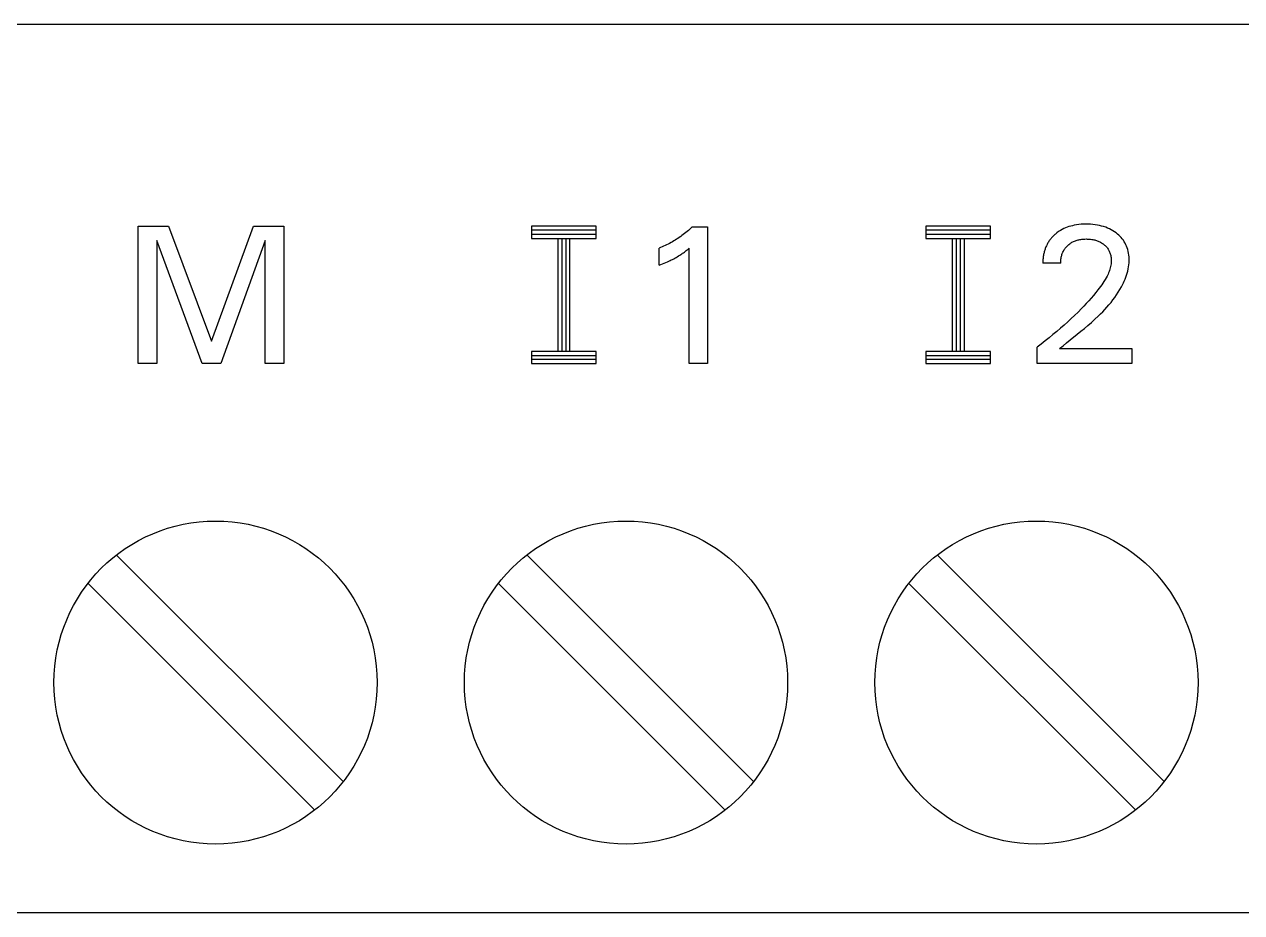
# Model space of a CAD drawing. Extents: x 0 to 420, y 0 to 297.
# Drawn here: x 146.12 to 161.19, y 237.47 to 248.47 of the extents above; entities that cross this region are included whole.
import ezdxf

# ---------------------------------------------------------------- set-up
doc = ezdxf.new("R2010")
doc.units = 0
doc.header["$LTSCALE"] = 23.1
doc.layers.add('10000_FRONT', color=7, linetype='CONTINUOUS')

msp = doc.modelspace()

# ---------------------------------------------------------------- linework, layer by layer
at = {"layer": '10000_FRONT', "color": 7, "linetype": 'CONTINUOUS'}
for p, q in [((203.56, 248.468), (134.06, 248.468)), ((147.53, 244.268), (147.53, 245.968)), ((147.53, 245.968), (147.907, 245.968)), ((147.907, 245.968), (148.441, 244.546)), ((148.441, 244.546), (148.958, 245.968)), ((148.958, 245.968), (149.335, 245.968)), ((149.335, 245.968), (149.335, 244.268)), ((152.4, 245.968), (152.4, 245.818)), ((153.2, 245.968), (152.4, 245.968)), ((153.2, 245.918), (152.4, 245.918)), ((153.2, 245.818), (153.2, 245.968)), ((154.327, 245.904), (154.311, 245.891)), ((154.342, 245.917), (154.327, 245.904)), ((154.358, 245.931), (154.342, 245.917)), ((154.373, 245.945), (154.358, 245.931)), ((154.387, 245.959), (154.373, 245.945)), ((154.387, 245.959), (154.58, 245.959)), ((154.58, 245.959), (154.58, 244.268)), ((157.28, 245.968), (157.28, 245.818)), ((158.08, 245.968), (157.28, 245.968)), ((158.08, 245.918), (157.28, 245.918)), ((158.08, 245.818), (158.08, 245.968)), ((158.925, 245.902), (158.904, 245.887)), ((158.946, 245.915), (158.925, 245.902)), ((158.968, 245.928), (158.946, 245.915)), ((158.991, 245.939), (158.968, 245.928)), ((159.011, 245.948), (158.991, 245.939)), ((159.032, 245.956), (159.011, 245.948)), ((159.053, 245.963), (159.032, 245.956)), ((159.074, 245.97), (159.053, 245.963)), ((159.095, 245.975), (159.074, 245.97)), ((159.117, 245.98), (159.095, 245.975)), ((159.146, 245.985), (159.117, 245.98)), ((159.175, 245.989), (159.146, 245.985)), ((159.205, 245.992), (159.175, 245.989)), ((159.234, 245.993), (159.205, 245.992)), ((159.264, 245.994), (159.234, 245.993)), ((159.293, 245.993), (159.264, 245.994)), ((159.321, 245.992), (159.293, 245.993)), ((159.35, 245.99), (159.321, 245.992)), ((159.378, 245.986), (159.35, 245.99)), ((159.407, 245.982), (159.378, 245.986)), ((159.432, 245.977), (159.407, 245.982)), ((159.457, 245.97), (159.432, 245.977)), ((159.482, 245.963), (159.457, 245.97)), ((159.507, 245.955), (159.482, 245.963)), ((159.531, 245.946), (159.507, 245.955)), ((159.553, 245.936), (159.531, 245.946)), ((159.575, 245.925), (159.553, 245.936)), ((159.596, 245.913), (159.575, 245.925)), ((159.616, 245.899), (159.596, 245.913)), ((159.636, 245.885), (159.616, 245.899)), ((147.763, 245.79), (147.763, 244.268)), ((148.323, 244.268), (147.763, 245.79)), ((149.102, 245.793), (148.557, 244.268)), ((149.102, 244.268), (149.102, 245.793)), ((153.2, 245.868), (152.4, 245.868)), ((152.4, 245.818), (153.2, 245.818)), ((152.725, 245.818), (152.725, 244.418)), ((152.775, 245.818), (152.775, 244.418)), ((152.825, 245.818), (152.825, 244.418)), ((152.875, 244.418), (152.875, 245.818)), ((154.091, 245.747), (154.073, 245.738)), ((154.109, 245.756), (154.091, 245.747)), ((154.127, 245.766), (154.109, 245.756)), ((154.145, 245.776), (154.127, 245.766)), ((154.162, 245.786), (154.145, 245.776)), ((154.179, 245.797), (154.162, 245.786)), ((154.196, 245.807), (154.179, 245.797)), ((154.213, 245.818), (154.196, 245.807)), ((154.23, 245.83), (154.213, 245.818)), ((154.247, 245.841), (154.23, 245.83)), ((154.263, 245.853), (154.247, 245.841)), ((154.279, 245.865), (154.263, 245.853)), ((154.295, 245.878), (154.279, 245.865)), ((154.311, 245.891), (154.295, 245.878)), ((158.08, 245.868), (157.28, 245.868)), ((157.28, 245.818), (158.08, 245.818)), ((157.605, 245.818), (157.605, 244.418)), ((157.655, 245.818), (157.655, 244.418)), ((157.705, 245.818), (157.705, 244.418)), ((157.755, 245.818), (157.755, 244.418)), ((158.782, 245.744), (158.777, 245.735)), ((158.787, 245.754), (158.782, 245.744)), ((158.793, 245.764), (158.787, 245.754)), ((158.799, 245.773), (158.793, 245.764)), ((158.804, 245.782), (158.799, 245.773)), ((158.811, 245.791), (158.804, 245.782)), ((158.817, 245.8), (158.811, 245.791)), ((158.824, 245.808), (158.817, 245.8)), ((158.831, 245.817), (158.824, 245.808)), ((158.838, 245.825), (158.831, 245.817)), ((158.845, 245.833), (158.838, 245.825)), ((158.852, 245.841), (158.845, 245.833)), ((158.86, 245.849), (158.852, 245.841)), ((158.868, 245.856), (158.86, 245.849)), ((158.876, 245.864), (158.868, 245.856)), ((158.884, 245.871), (158.876, 245.864)), ((158.891, 245.876), (158.884, 245.871)), ((158.897, 245.882), (158.891, 245.876)), ((158.904, 245.887), (158.897, 245.882)), ((159.045, 245.737), (159.053, 245.744)), ((159.053, 245.744), (159.062, 245.751)), ((159.062, 245.751), (159.071, 245.758)), ((159.071, 245.758), (159.081, 245.764)), ((159.081, 245.764), (159.09, 245.769)), ((159.09, 245.769), (159.1, 245.775)), ((159.1, 245.775), (159.11, 245.78)), ((159.11, 245.78), (159.121, 245.784)), ((159.121, 245.784), (159.132, 245.789)), ((159.132, 245.789), (159.143, 245.792)), ((159.143, 245.792), (159.154, 245.796)), ((159.154, 245.796), (159.165, 245.799)), ((159.165, 245.799), (159.176, 245.802)), ((159.176, 245.802), (159.188, 245.804)), ((159.188, 245.804), (159.201, 245.806)), ((159.201, 245.806), (159.213, 245.808)), ((159.213, 245.808), (159.226, 245.809)), ((159.226, 245.809), (159.238, 245.81)), ((159.238, 245.81), (159.251, 245.81)), ((159.251, 245.81), (159.264, 245.811)), ((159.264, 245.811), (159.278, 245.81)), ((159.278, 245.81), (159.292, 245.81)), ((159.292, 245.81), (159.307, 245.809)), ((159.307, 245.809), (159.321, 245.807)), ((159.321, 245.807), (159.335, 245.805)), ((159.335, 245.805), (159.349, 245.803)), ((159.349, 245.803), (159.36, 245.801)), ((159.36, 245.801), (159.371, 245.798)), ((159.371, 245.798), (159.382, 245.795)), ((159.382, 245.795), (159.392, 245.792)), ((159.392, 245.792), (159.403, 245.788)), ((159.403, 245.788), (159.413, 245.784)), ((159.413, 245.784), (159.423, 245.78)), ((159.423, 245.78), (159.434, 245.775)), ((159.434, 245.775), (159.445, 245.769)), ((159.445, 245.769), (159.456, 245.763)), ((159.456, 245.763), (159.466, 245.756)), ((159.466, 245.756), (159.476, 245.749)), ((159.476, 245.749), (159.485, 245.742)), ((159.653, 245.872), (159.636, 245.885)), ((159.669, 245.858), (159.653, 245.872)), ((159.685, 245.843), (159.669, 245.858)), ((159.699, 245.827), (159.685, 245.843)), ((159.713, 245.811), (159.699, 245.827)), ((159.726, 245.794), (159.713, 245.811)), ((159.737, 245.776), (159.726, 245.794)), ((159.748, 245.758), (159.737, 245.776)), ((159.757, 245.739), (159.748, 245.758)), ((153.999, 245.705), (153.98, 245.697)), ((153.98, 245.485), (153.98, 245.697)), ((154.018, 245.713), (153.999, 245.705)), ((154.036, 245.721), (154.018, 245.713)), ((154.055, 245.729), (154.036, 245.721)), ((154.073, 245.738), (154.055, 245.729)), ((154.205, 245.591), (154.22, 245.6)), ((154.22, 245.6), (154.235, 245.609)), ((154.235, 245.609), (154.25, 245.619)), ((154.25, 245.619), (154.261, 245.626)), ((154.261, 245.626), (154.271, 245.634)), ((154.271, 245.634), (154.282, 245.641)), ((154.282, 245.641), (154.293, 245.649)), ((154.293, 245.649), (154.305, 245.658)), ((154.305, 245.658), (154.316, 245.667)), ((154.316, 245.667), (154.328, 245.676)), ((154.328, 245.676), (154.34, 245.686)), ((154.34, 245.686), (154.352, 245.696)), ((154.352, 244.268), (154.352, 245.696)), ((158.735, 245.593), (158.734, 245.581)), ((158.737, 245.605), (158.735, 245.593)), ((158.739, 245.617), (158.737, 245.605)), ((158.742, 245.629), (158.739, 245.617)), ((158.744, 245.641), (158.742, 245.629)), ((158.747, 245.652), (158.744, 245.641)), ((158.75, 245.663), (158.747, 245.652)), ((158.753, 245.673), (158.75, 245.663)), ((158.757, 245.684), (158.753, 245.673)), ((158.76, 245.694), (158.757, 245.684)), ((158.764, 245.705), (158.76, 245.694)), ((158.768, 245.715), (158.764, 245.705)), ((158.773, 245.725), (158.768, 245.715)), ((158.777, 245.735), (158.773, 245.725)), ((158.957, 245.584), (158.96, 245.596)), ((158.96, 245.596), (158.963, 245.607)), ((158.963, 245.607), (158.966, 245.618)), ((158.966, 245.618), (158.97, 245.629)), ((158.97, 245.629), (158.974, 245.639)), ((158.974, 245.639), (158.978, 245.649)), ((158.978, 245.649), (158.983, 245.66)), ((158.983, 245.66), (158.989, 245.669)), ((158.989, 245.669), (158.994, 245.679)), ((158.994, 245.679), (159.001, 245.688)), ((159.001, 245.688), (159.007, 245.697)), ((159.007, 245.697), (159.014, 245.706)), ((159.014, 245.706), (159.021, 245.714)), ((159.021, 245.714), (159.029, 245.722)), ((159.029, 245.722), (159.037, 245.73)), ((159.037, 245.73), (159.045, 245.737)), ((159.485, 245.742), (159.494, 245.735)), ((159.494, 245.735), (159.502, 245.728)), ((159.502, 245.728), (159.509, 245.72)), ((159.509, 245.72), (159.517, 245.712)), ((159.517, 245.712), (159.524, 245.704)), ((159.524, 245.704), (159.53, 245.695)), ((159.53, 245.695), (159.536, 245.686)), ((159.536, 245.686), (159.542, 245.677)), ((159.542, 245.677), (159.547, 245.667)), ((159.547, 245.667), (159.552, 245.658)), ((159.552, 245.658), (159.556, 245.648)), ((159.556, 245.648), (159.56, 245.637)), ((159.56, 245.637), (159.564, 245.627)), ((159.564, 245.627), (159.567, 245.617)), ((159.567, 245.617), (159.57, 245.605)), ((159.57, 245.605), (159.572, 245.593)), ((159.572, 245.593), (159.574, 245.581)), ((159.766, 245.72), (159.757, 245.739)), ((159.773, 245.7), (159.766, 245.72)), ((159.78, 245.68), (159.773, 245.7)), ((159.785, 245.657), (159.78, 245.68)), ((159.79, 245.635), (159.785, 245.657)), ((159.794, 245.612), (159.79, 245.635)), ((159.796, 245.589), (159.794, 245.612)), ((153.98, 245.485), (154.001, 245.494)), ((154.001, 245.494), (154.022, 245.502)), ((154.022, 245.502), (154.043, 245.511)), ((154.043, 245.511), (154.064, 245.52)), ((154.064, 245.52), (154.085, 245.529)), ((154.085, 245.529), (154.1, 245.536)), ((154.1, 245.536), (154.115, 245.543)), ((154.115, 245.543), (154.13, 245.551)), ((154.13, 245.551), (154.145, 245.558)), ((154.145, 245.558), (154.16, 245.566)), ((154.16, 245.566), (154.175, 245.574)), ((154.175, 245.574), (154.19, 245.582)), ((154.19, 245.582), (154.205, 245.591)), ((158.731, 245.545), (158.73, 245.533)), ((158.73, 245.533), (158.73, 245.521)), ((158.73, 245.521), (158.73, 245.509)), ((158.95, 245.509), (158.73, 245.509)), ((158.732, 245.569), (158.731, 245.557)), ((158.731, 245.557), (158.731, 245.545)), ((158.734, 245.581), (158.732, 245.569)), ((158.95, 245.509), (158.951, 245.522)), ((158.951, 245.534), (158.952, 245.547)), ((158.951, 245.522), (158.951, 245.534)), ((158.952, 245.547), (158.953, 245.559)), ((158.953, 245.559), (158.955, 245.571)), ((158.955, 245.571), (158.957, 245.584)), ((159.564, 245.453), (159.56, 245.437)), ((159.568, 245.469), (159.564, 245.453)), ((159.572, 245.485), (159.568, 245.469)), ((159.574, 245.501), (159.572, 245.485)), ((159.574, 245.581), (159.576, 245.569)), ((159.576, 245.517), (159.574, 245.501)), ((159.576, 245.569), (159.577, 245.557)), ((159.577, 245.533), (159.576, 245.517)), ((159.577, 245.557), (159.577, 245.545)), ((159.577, 245.545), (159.577, 245.533)), ((159.786, 245.44), (159.791, 245.465)), ((159.791, 245.465), (159.794, 245.491)), ((159.794, 245.491), (159.796, 245.517)), ((159.797, 245.566), (159.796, 245.589)), ((159.796, 245.517), (159.797, 245.543)), ((159.797, 245.543), (159.797, 245.566)), ((159.5, 245.307), (159.486, 245.285)), ((159.513, 245.33), (159.5, 245.307)), ((159.525, 245.352), (159.513, 245.33)), ((159.536, 245.376), (159.525, 245.352)), ((159.542, 245.391), (159.536, 245.376)), ((159.549, 245.406), (159.542, 245.391)), ((159.554, 245.422), (159.549, 245.406)), ((159.56, 245.437), (159.554, 245.422)), ((159.737, 245.29), (159.747, 245.314)), ((159.747, 245.314), (159.757, 245.339)), ((159.757, 245.339), (159.765, 245.364)), ((159.765, 245.364), (159.773, 245.389)), ((159.773, 245.389), (159.78, 245.414)), ((159.78, 245.414), (159.786, 245.44)), ((159.384, 245.146), (159.356, 245.112)), ((159.412, 245.181), (159.384, 245.146)), ((159.428, 245.201), (159.412, 245.181)), ((159.443, 245.222), (159.428, 245.201)), ((159.458, 245.243), (159.443, 245.222)), ((159.472, 245.264), (159.458, 245.243)), ((159.486, 245.285), (159.472, 245.264)), ((159.642, 245.119), (159.663, 245.151)), ((159.663, 245.151), (159.683, 245.185)), ((159.683, 245.185), (159.702, 245.219)), ((159.702, 245.219), (159.714, 245.242)), ((159.714, 245.242), (159.726, 245.266)), ((159.726, 245.266), (159.737, 245.29)), ((159.267, 245.012), (159.237, 244.98)), ((159.297, 245.045), (159.267, 245.012)), ((159.327, 245.078), (159.297, 245.045)), ((159.356, 245.112), (159.327, 245.078)), ((159.523, 244.967), (159.548, 244.996)), ((159.548, 244.996), (159.573, 245.026)), ((159.573, 245.026), (159.597, 245.056)), ((159.597, 245.056), (159.62, 245.087)), ((159.62, 245.087), (159.642, 245.119)), ((159.123, 244.865), (159.08, 244.825)), ((159.165, 244.906), (159.123, 244.865)), ((159.206, 244.948), (159.165, 244.906)), ((159.237, 244.98), (159.206, 244.948)), ((159.373, 244.816), (159.415, 244.856)), ((159.415, 244.856), (159.443, 244.883)), ((159.443, 244.883), (159.47, 244.91)), ((159.47, 244.91), (159.497, 244.938)), ((159.497, 244.938), (159.523, 244.967)), ((158.947, 244.705), (158.901, 244.666)), ((158.992, 244.745), (158.947, 244.705)), ((159.037, 244.785), (158.992, 244.745)), ((159.08, 244.825), (159.037, 244.785)), ((159.2, 244.667), (159.244, 244.704)), ((159.244, 244.704), (159.288, 244.741)), ((159.288, 244.741), (159.331, 244.778)), ((159.331, 244.778), (159.373, 244.816)), ((158.759, 244.548), (158.71, 244.51)), ((158.807, 244.587), (158.759, 244.548)), ((158.855, 244.627), (158.807, 244.587)), ((158.901, 244.666), (158.855, 244.627)), ((159.023, 244.525), (159.067, 244.56)), ((159.067, 244.56), (159.155, 244.631)), ((159.155, 244.631), (159.2, 244.667)), ((152.4, 244.418), (152.4, 244.268)), ((153.2, 244.418), (152.4, 244.418)), ((153.2, 244.268), (153.2, 244.418)), ((157.28, 244.418), (157.28, 244.268)), ((158.08, 244.418), (157.28, 244.418)), ((158.08, 244.268), (158.08, 244.418)), ((158.71, 244.51), (158.66, 244.472)), ((158.66, 244.268), (158.66, 244.472)), ((158.937, 244.454), (158.98, 244.489)), ((158.937, 244.454), (159.832, 244.454)), ((158.98, 244.489), (159.023, 244.525)), ((159.832, 244.454), (159.832, 244.268)), ((147.763, 244.268), (147.53, 244.268)), ((148.557, 244.268), (148.323, 244.268)), ((149.335, 244.268), (149.102, 244.268)), ((152.4, 244.368), (153.2, 244.368)), ((153.2, 244.318), (152.4, 244.318)), ((152.4, 244.268), (153.2, 244.268)), ((154.58, 244.268), (154.352, 244.268)), ((157.28, 244.368), (158.08, 244.368)), ((158.08, 244.318), (157.28, 244.318)), ((157.28, 244.268), (158.08, 244.268)), ((159.832, 244.268), (158.66, 244.268)), ((150.069, 239.093), (147.265, 241.897)), ((155.149, 239.093), (152.345, 241.897)), ((160.229, 239.093), (157.425, 241.897)), ((146.911, 241.544), (149.715, 238.74)), ((151.991, 241.544), (154.795, 238.74)), ((157.071, 241.544), (159.875, 238.74)), ((203.56, 237.468), (134.06, 237.468))]:
    msp.add_line(p, q, dxfattribs=at)
for centre in [(148.49, 240.318), (153.57, 240.318), (158.65, 240.318)]:
    msp.add_circle(centre, 2, dxfattribs=at)

doc.saveas('drawing.dxf')
